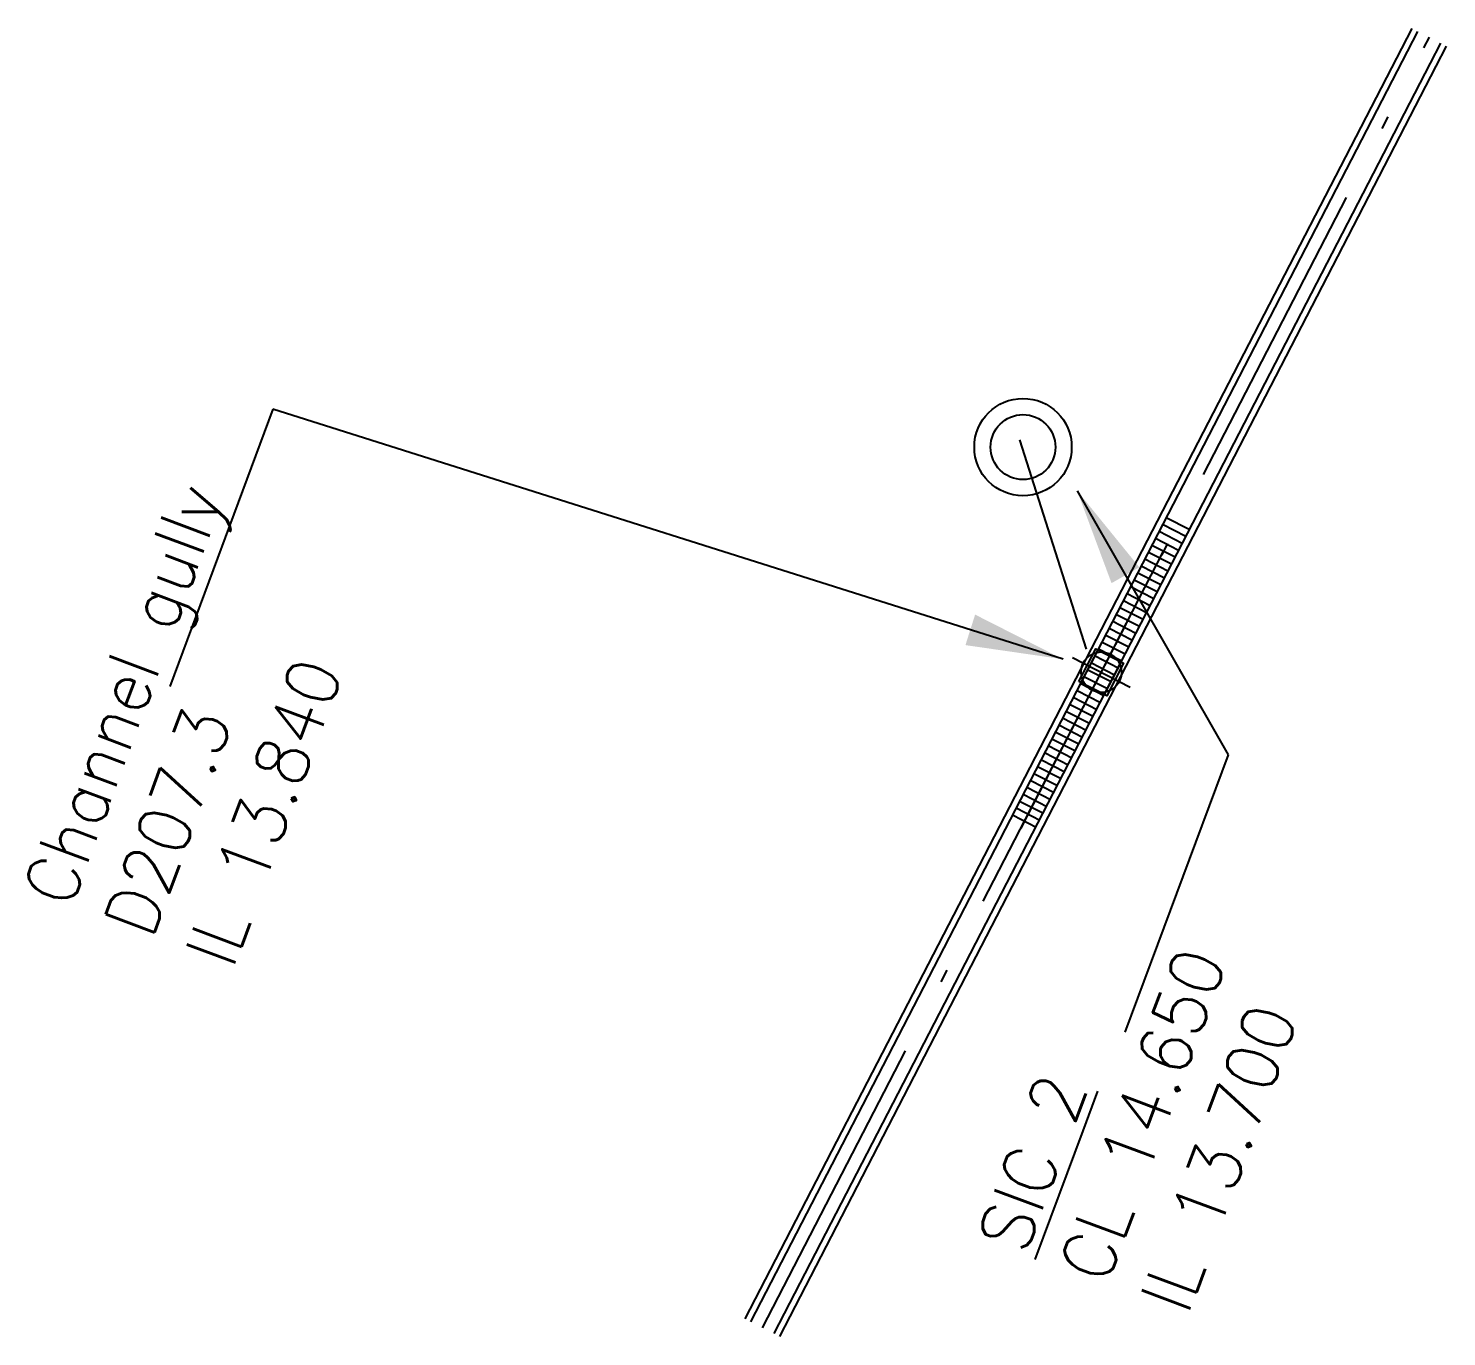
# Model space of a CAD drawing. Header units: millimetres. Extents: x 521005098 to 521837086, y 174609906 to 175681253.
# Drawn here: x 521737660 to 521748589, y 175596819 to 175606897 of the extents above; entities that cross this region are included whole.
import ezdxf

# ---------------------------------------------------------------- set-up
doc = ezdxf.new("R2010")
doc.units = ezdxf.units.MM
doc.header["$LTSCALE"] = 200
doc.linetypes.add('layout$0$ACAD_ISO02W100', pattern=[15, 12, -3])
doc.linetypes.add('layout$0$ACAD_ISO10W100', pattern=[18.5, 12, -3, 0.5, -3])
for name, color, linetype in [('layout$0$GT Drain text', 3, 'Continuous'), ('layout$0$GT0-35', 3, 'Continuous'), ('layout$0$GTplotfoul drains', 30, 'Continuous'), ('layout$0$GTSWD', 150, 'layout$0$ACAD_ISO02W100')]:
    doc.layers.add(name, color=color, linetype=linetype)
doc.styles.add('layout$0$GT1TO200', font='romans.shx', dxfattribs={"width": 0.95, "height": 400})
doc.styles.add('layout$0$GTANYHEIGHT', font='romans.shx', dxfattribs={"width": 0.95})
doc.dimstyles.new('layout$0$NOTEARROW', dxfattribs={"dimscale": 250, "dimtxt": 2, "dimasz": 3, "dimexe": 1, "dimexo": 1, "dimgap": 1, "dimtad": 2, "dimtih": 1, "dimtoh": 1, "dimdec": 4, "dimzin": 0, "dimdsep": 46, "dimtxsty": 'layout$0$GTANYHEIGHT', "dimcen": 3.5, "dimclrd": 7, "dimclre": 7, "dimclrt": 3, "dimadec": 0, "dimazin": 0, "dimtfac": 1, "dimtdec": 4, "dimtofl": 0, "dimtmove": 0, "dimatfit": 3, "dimfxl": 1, "dimtolj": 1, "dimtzin": 0, "dimarcsym": 0})

# ---------------------------------------------------------------- blocks, each defined once
blk = doc.blocks.new('layout$0$DCGMID100')
at = {"color": 8, "linetype": 'layout$0$ACAD_ISO10W100'}
for p, q in [((0, 250), (0, -250)), ((-1350, 0), (1350, 0))]:
    blk.add_line(p, q, dxfattribs=at)
at = {"color": 8, "linetype": 'Continuous'}
for p, q in [((-1290, 100), (-1290, -100)), ((-1230, 100), (-1230, -100)), ((-1170, 100), (-1170, -100)), ((-1110, 100), (-1110, -100)), ((-1050, 100), (-1050, -100)), ((-990, 100), (-990, -100)), ((-930, 100), (-930, -100)), ((-870, 100), (-870, -100)), ((-810, 100), (-810, -100)), ((-750, 100), (-750, -100)), ((-690, 100), (-690, -100)), ((-630, 100), (-630, -100)), ((-570, 100), (-570, -100)), ((-510, 100), (-510, -100)), ((-450, 100), (-450, -100)), ((-390, 100), (-390, -100)), ((-330, 100), (-330, -100)), ((-270, 100), (-270, -100)), ((-210, 100), (-210, -100)), ((-150, 100), (-150, -100)), ((-141, 101), (142, 101)), ((-90, 100), (-90, -100)), ((-30, 100), (-30, -100)), ((30, 100), (30, -100)), ((90, 100), (90, -100)), ((150, 100), (150, -100)), ((210, 100), (210, -100)), ((270, 100), (270, -100)), ((330, 100), (330, -100)), ((390, 100), (390, -100)), ((450, 100), (450, -100)), ((510, 100), (510, -100)), ((570, 100), (570, -100)), ((630, 100), (630, -100)), ((690, 100), (690, -100)), ((750, 100), (750, -100)), ((810, 100), (810, -100)), ((870, 100), (870, -100)), ((930, 100), (930, -100)), ((990, 100), (990, -100)), ((1050, 100), (1050, -100)), ((1110, 100), (1110, -100)), ((1170, 100), (1170, -100)), ((1230, 100), (1230, -100)), ((1290, 100), (1290, -100)), ((142, -99), (-142, -99))]:
    blk.add_line(p, q, dxfattribs=at)
at = {"color": 3, "linetype": 'Continuous'}
blk.add_lwpolyline([(-142, 121), (142, 121), (142, -121), (-142, -121)], close=True, dxfattribs=at)
at = {"color": 8, "linetype": 'Continuous'}
blk.add_circle((0, 0), 156, dxfattribs=at)
blk = doc.blocks.new('layout$0$SIC')
at = {"layer": 'layout$0$GTplotfoul drains', "color": 7}
blk.add_circle((0, 0), 375, dxfattribs=at)
at = {"layer": 'layout$0$GTplotfoul drains', "color": 6}
blk.add_circle((0, 0), 250, dxfattribs=at)
blk = doc.blocks.new('layout')
at = {"layer": 'layout$0$GTSWD', "color": 7, "linetype": 'Continuous'}
for p, q in [((521743184, 175596956.7), (521748322.7, 175606896.8)), ((521743450.5, 175596818.9), (521748589.2, 175606759.1))]:
    blk.add_line(p, q, dxfattribs=at)
at = {"layer": 'layout$0$GTSWD', "color": 3, "linetype": 'Continuous'}
for p, q in [((521743228.4, 175596933.7), (521748367.1, 175606873.9)), ((521743406.1, 175596841.9), (521748544.7, 175606782))]:
    blk.add_line(p, q, dxfattribs=at)
at = {"layer": 'layout$0$GTSWD', "color": 7, "linetype": 'layout$0$ACAD_ISO10W100'}
blk.add_line((521743317.3, 175596887.8), (521748455.9, 175606828), dxfattribs=at)
at = {"layer": 'layout$0$GTSWD'}
blk.add_line((521745813.7, 175602115.4), (521745299.2, 175603726.9), dxfattribs=at)
at = {"layer": 'layout$0$GT0-35', "rotation": 62.80402761364044}
blk.add_blockref('layout$0$DCGMID100', (521745927.5, 175601936.9), dxfattribs=at)
at = {"layer": 'layout$0$GTSWD', "rotation": 69.5769642292904}
blk.add_blockref('layout$0$SIC', (521745324.5, 175603671.1), dxfattribs=at)
at = {"layer": 'layout$0$GT Drain text', "char_height": 400, "attachment_point": 1, "rotation": 69.57696, "style": 'layout$0$GT1TO200'}
for s, insert, width in [('Channel gully D207.3\\PIL 13.840', (521737608.4, 175600243.8), 4043.517), ('{\\LSIC 2\\P}CL 14.650\\PIL 13.700', (521744968.3, 175597580.5), 3468.823)]:
    blk.add_mtext(s, dxfattribs=dict(at, insert=insert, width=width))
at = {"layer": 'layout$0$GT Drain text'}
for points in [[(521745633.3, 175602037.1), (521739544.8, 175603964.4), (521738748.9, 175601827)], [(521745741.6, 175603335.4), (521746904.7, 175601301.2), (521746108.9, 175599163.7)]]:
    blk.add_leader(points, dimstyle='layout$0$NOTEARROW', dxfattribs=at)

msp = doc.modelspace()

# ---------------------------------------------------------------- block references
msp.add_blockref('layout', (0, 0))

doc.saveas('drawing.dxf')
